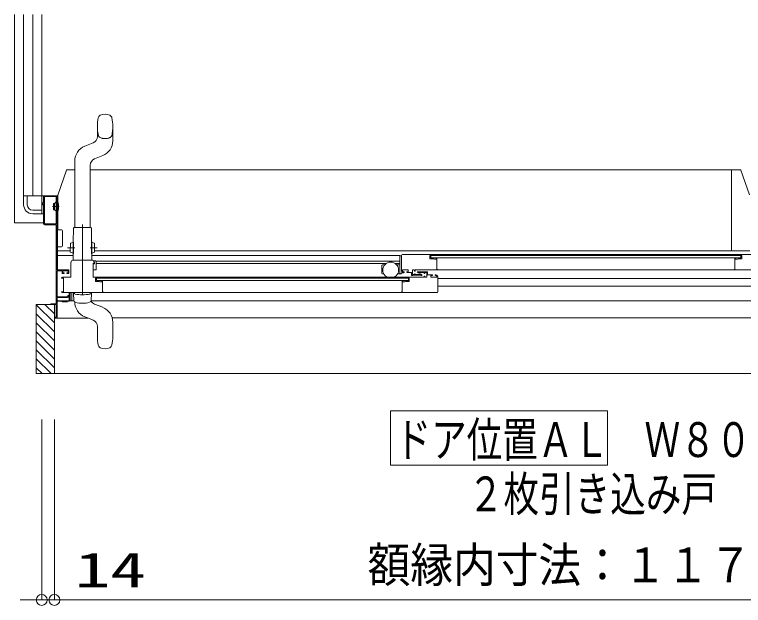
# Model space of a CAD drawing. Units: millimetres on the paper. Extents: x -305 to 305, y -152 to 152.
# Drawn here: x -143.93 to -103.67, y -52.55 to -19.93 of the extents above; entities that cross this region are included whole.
import ezdxf
from ezdxf.enums import TextEntityAlignment as Align

# ---------------------------------------------------------------- set-up
doc = ezdxf.new("R2010")
doc.units = ezdxf.units.MM
for name, pattern in [('DASHED2', [3, 2, -1]), ('LONG_CHAIN', [21, 18, -1, 1, -1]), ('LONG_DOUBLE_CHAIN', [21.8, 18, -1, 0.6, -0.6, 0.6, -1])]:
    doc.linetypes.add(name, pattern=pattern)
doc.layers.add('0-0_0', color=7, linetype='Continuous', lineweight=9)
doc.layers.add('0-1_VIEW0001', color=7, linetype='Continuous', lineweight=9)
doc.styles.add('ＭＳ ゴシック', font='')
doc.styles.get('ＭＳ ゴシック').set_extended_font_data('MS Gothic')

# ---------------------------------------------------------------- blocks, each defined once
blk = doc.blocks.new('_ORIGIN')
at = {"layer": '0-0_0'}
blk.add_line((0, 0), (-1, 0), dxfattribs=at)
blk.add_circle((0, 0), 0.5, dxfattribs=at)

msp = doc.modelspace()

# ---------------------------------------------------------------- linework, layer by layer
at = {"layer": '0-0_0'}
for p, q in [((-142.434, -42.287), (-142.434, -52.246)), ((-141.734, -42.287), (-141.734, -52.246)), ((-143.034, -52.246), (-143.634, -52.246)), ((-142.434, -52.246), (-141.734, -52.246)), ((-141.134, -52.246), (-83.839, -52.246)), ((-141.134, -52.246), (-140.534, -52.246))]:
    msp.add_line(p, q, dxfattribs=at)
msp.add_lwpolyline([(-141.734, -42.287), (-141.734, -52.246), (-136.486, -52.246)], dxfattribs=at)
at = {"layer": '0-1_VIEW0001', "linetype": 'LONG_DOUBLE_CHAIN'}
for p, q in [((-143.934, -19.927), (-143.934, -31.427)), ((-141.464, -30.527), (-141.832, -30.527)), ((-142.334, -31.427), (-143.934, -31.427))]:
    msp.add_line(p, q, dxfattribs=at)
at = {"layer": '0-1_VIEW0001'}
for p, q in [((-143.434, -29.927), (-143.434, -19.927)), ((-143.434, -19.927), (-143.434, -29.927)), ((-142.934, -29.927), (-142.934, -19.927)), ((-142.434, -30.927), (-142.434, -19.927)), ((-103.854, -28.492), (-104.319, -28.492)), ((-104.319, -30.203), (-104.319, -28.492)), ((-103.325, -29.876), (-103.807, -28.525)), ((-143.434, -29.927), (-141.549, -29.927)), ((-143.034, -29.927), (-143.434, -29.927)), ((-143.434, -29.927), (-143.434, -30.427)), ((-143.234, -29.927), (-143.234, -30.427)), ((-142.334, -29.977), (-142.334, -30.327)), ((-142.289, -29.987), (-142.289, -31.467)), ((-141.549, -29.927), (-142.284, -29.927)), ((-141.649, -29.972), (-142.274, -29.972)), ((-141.634, -31.467), (-141.634, -29.987)), ((-141.549, -31.775), (-141.549, -29.892)), ((-142.434, -30.427), (-142.334, -30.427)), ((-142.434, -30.927), (-142.434, -30.527)), ((-142.334, -30.327), (-142.409, -30.327)), ((-142.334, -30.367), (-142.334, -31.477)), ((-141.784, -30.352), (-141.734, -30.352)), ((-141.784, -30.352), (-141.784, -30.702)), ((-141.734, -30.352), (-141.656, -30.292)), ((-141.734, -30.702), (-141.734, -30.352)), ((-141.599, -30.309), (-141.618, -30.309)), ((-141.584, -30.227), (-141.564, -30.227)), ((-141.547, -30.227), (-141.559, -30.227)), ((-104.319, -32.949), (-104.319, -30.205)), ((-142.934, -30.727), (-142.434, -30.727)), ((-142.434, -30.927), (-142.934, -30.927)), ((-142.434, -30.927), (-142.334, -30.927)), ((-142.334, -30.927), (-142.434, -30.927)), ((-141.784, -30.702), (-141.734, -30.702)), ((-141.734, -30.702), (-141.656, -30.761)), ((-141.599, -30.744), (-141.618, -30.744)), ((-141.584, -30.827), (-141.564, -30.827)), ((-142.274, -31.482), (-141.649, -31.482)), ((-141.562, -34.027), (-141.562, -31.755)), ((-141.499, -31.816), (-141.334, -31.816)), ((-141.284, -32.702), (-141.284, -31.865)), ((-141.562, -32.752), (-141.334, -32.752)), ((-104.319, -32.977), (-104.319, -32.949)), ((-122.654, -34.212), (-122.654, -33.228)), ((-122.629, -33.242), (-122.584, -33.242)), ((-122.559, -34.067), (-122.559, -33.227)), ((-102.434, -33.177), (-122.509, -33.177)), ((-120.989, -33.242), (-120.989, -33.402)), ((-120.979, -33.232), (-103.764, -33.232)), ((-120.979, -33.412), (-120.799, -33.412)), ((-120.939, -33.232), (-120.939, -33.357)), ((-103.804, -33.357), (-120.939, -33.357)), ((-120.78, -33.415), (-120.742, -33.431)), ((-120.639, -33.407), (-120.639, -33.402)), ((-120.629, -33.392), (-120.628, -33.392)), ((-120.621, -33.394), (-120.606, -33.403)), ((-120.599, -33.415), (-120.599, -33.982)), ((-104.144, -33.415), (-104.144, -33.982)), ((-104.123, -33.394), (-104.137, -33.402)), ((-104.114, -33.392), (-104.115, -33.392)), ((-104.104, -33.407), (-104.104, -33.402)), ((-103.963, -33.415), (-104.001, -33.431)), ((-103.764, -33.412), (-103.944, -33.412)), ((-103.804, -33.357), (-103.804, -33.232)), ((-103.754, -33.242), (-103.754, -33.402)), ((-139.584, -33.667), (-139.584, -34.412)), ((-139.524, -33.687), (-139.584, -33.687)), ((-139.549, -33.652), (-139.569, -33.652)), ((-139.434, -33.672), (-123.406, -33.672)), ((-123.654, -34.187), (-123.654, -33.797)), ((-123.604, -33.747), (-123.486, -33.747)), ((-122.902, -33.672), (-122.659, -33.672)), ((-122.822, -33.747), (-122.654, -33.747)), ((-120.736, -33.432), (-120.664, -33.432)), ((-120.599, -33.427), (-120.599, -33.452)), ((-104.007, -33.432), (-104.079, -33.432)), ((-141.309, -34.077), (-141.309, -34.227)), ((-139.459, -34.024), (-139.584, -34.024)), ((-122.564, -34.212), (-122.564, -34.202)), ((-122.434, -34.177), (-122.539, -34.177)), ((-122.509, -34.052), (-122.509, -34.077)), ((-122.209, -34.027), (-122.484, -34.027)), ((-122.459, -34.127), (-122.429, -34.127)), ((-122.429, -34.167), (-122.459, -34.167)), ((-122.419, -34.137), (-122.419, -34.157)), ((-122.269, -34.157), (-122.269, -34.137)), ((-122.259, -34.127), (-122.199, -34.127)), ((-122.014, -34.167), (-122.259, -34.167)), ((-122.184, -34.112), (-122.184, -34.052)), ((-121.999, -34.307), (-121.999, -34.182)), ((-121.954, -34.042), (-121.954, -34.262)), ((-121.859, -34.027), (-121.939, -34.027)), ((-121.849, -34.077), (-121.849, -34.037)), ((-121.819, -34.087), (-121.839, -34.087)), ((-102.225, -34.027), (-121.809, -34.027)), ((-121.809, -34.037), (-121.809, -34.077)), ((-121.677, -34.155), (-121.625, -34.185)), ((-121.617, -34.187), (-121.544, -34.187)), ((-120.589, -33.992), (-120.569, -33.992)), ((-120.559, -34.002), (-120.559, -34.012)), ((-104.184, -34.002), (-104.184, -34.012)), ((-104.154, -33.992), (-104.174, -33.992)), ((-141.294, -34.427), (-140.834, -34.427)), ((-140.864, -34.432), (-140.864, -34.432)), ((-139.569, -34.427), (-121.309, -34.427)), ((-139.464, -34.482), (-139.464, -34.652)), ((-122.129, -34.482), (-139.464, -34.482)), ((-139.414, -34.607), (-139.414, -34.482)), ((-122.179, -34.607), (-139.414, -34.607)), ((-123.541, -34.237), (-123.604, -34.237)), ((-122.629, -34.237), (-122.768, -34.237)), ((-122.629, -34.237), (-122.589, -34.237)), ((-122.179, -34.607), (-122.179, -34.482)), ((-121.954, -34.332), (-121.974, -34.332)), ((-121.939, -34.277), (-121.864, -34.277)), ((-121.483, -34.317), (-121.935, -34.317)), ((-121.849, -34.262), (-121.849, -34.252)), ((-121.809, -34.252), (-121.809, -34.262)), ((-121.794, -34.277), (-121.599, -34.277)), ((-121.449, -34.332), (-121.464, -34.332)), ((-121.434, -34.313), (-121.434, -34.317)), ((-120.934, -34.427), (-120.934, -34.327)), ((-120.934, -34.402), (-120.934, -34.342)), ((-120.699, -34.292), (-120.699, -34.317)), ((-120.699, -34.297), (-120.699, -34.317)), ((-120.659, -34.287), (-120.689, -34.287)), ((-120.689, -34.327), (-120.659, -34.327)), ((-120.559, -35.227), (-120.559, -34.387)), ((-83.504, -34.492), (-120.559, -34.492)), ((-139.454, -34.662), (-139.274, -34.662)), ((-139.255, -34.665), (-139.217, -34.681)), ((-139.211, -34.682), (-139.139, -34.682)), ((-139.114, -34.657), (-139.114, -34.652)), ((-139.104, -34.642), (-139.103, -34.642)), ((-139.096, -34.644), (-139.081, -34.653)), ((-122.519, -34.665), (-122.519, -35.232)), ((-122.498, -34.644), (-122.512, -34.653)), ((-122.489, -34.642), (-122.49, -34.642)), ((-122.479, -34.657), (-122.479, -34.652)), ((-122.382, -34.682), (-122.454, -34.682)), ((-122.338, -34.665), (-122.376, -34.681)), ((-120.559, -34.664), (-120.559, -34.684)), ((-120.559, -34.922), (-83.604, -34.922)), ((-141.294, -35.277), (-120.609, -35.277)), ((-140.912, -35.277), (-140.912, -35.757)), ((-140.864, -35.712), (-140.864, -35.277)), ((-140.684, -35.352), (-140.684, -35.277)), ((-140.666, -35.699), (-140.684, -35.352)), ((-139.684, -35.352), (-139.702, -35.699)), ((-139.684, -35.277), (-139.684, -35.352)), ((-122.559, -35.252), (-122.559, -35.277)), ((-122.529, -35.242), (-122.549, -35.242)), ((-141.009, -35.502), (-141.584, -35.502)), ((-141.562, -35.732), (-141.562, -35.697)), ((-140.658, -35.737), (-141.559, -35.737)), ((-141.312, -35.757), (-141.537, -35.757)), ((-141.312, -35.777), (-141.312, -35.757)), ((-141.014, -35.777), (-141.312, -35.777)), ((-140.912, -35.757), (-141.009, -35.776)), ((-140.662, -35.724), (-140.764, -35.724)), ((-139.794, -35.812), (-139.793, -35.813)), ((-83.434, -35.737), (-139.714, -35.737)), ((-142.734, -35.927), (-141.634, -35.927)), ((-142.734, -39.747), (-142.734, -35.927)), ((-141.734, -36.947), (-142.734, -35.947)), ((-141.734, -36.447), (-142.254, -35.927)), ((-141.919, -35.927), (-141.649, -35.927)), ((-141.734, -39.747), (-141.734, -35.927)), ((-141.634, -35.927), (-141.634, -36.627)), ((-139.062, -36.089), (-139.522, -35.907)), ((-141.734, -37.447), (-142.734, -36.447)), ((-141.634, -36.627), (-141.734, -36.627)), ((-141.734, -37.947), (-142.734, -36.947)), ((-141.734, -36.642), (-141.734, -36.662)), ((-141.734, -36.679), (-139.881, -36.679)), ((-139.596, -36.792), (-139.799, -36.712)), ((-83.434, -36.677), (-138.539, -36.677)), ((-138.509, -37.702), (-138.509, -36.903)), ((-139.359, -37.141), (-139.359, -37.702)), ((-141.734, -38.447), (-142.734, -37.447)), ((-141.734, -38.942), (-142.734, -37.942)), ((-141.734, -39.437), (-142.734, -38.437)), ((-141.919, -39.747), (-142.734, -38.932)), ((-142.414, -39.747), (-142.734, -39.427)), ((-82.259, -39.747), (-142.734, -39.747)), ((-123.172, -44.81), (-123.172, -41.81)), ((-123.172, -41.81), (-111.172, -41.81)), ((-111.172, -44.81), (-111.172, -41.81)), ((-123.172, -44.81), (-111.172, -44.81))]:
    msp.add_line(p, q, dxfattribs=at)
at = {"layer": '0-1_VIEW0001', "color": 5}
for p, q in [((-139.358, -26.102), (-139.358, -26.663)), ((-138.508, -26.102), (-138.508, -26.901)), ((-140.055, -27.194), (-139.595, -27.012)), ((-139.521, -27.897), (-139.061, -27.715)), ((-140.608, -31.677), (-140.608, -28.008)), ((-141.549, -29.892), (-141.061, -28.525)), ((-141.014, -28.492), (-140.608, -28.492)), ((-139.758, -31.677), (-139.758, -28.246)), ((-139.758, -28.502), (-104.319, -28.502)), ((-140.683, -31.727), (-140.69, -32.484)), ((-139.733, -31.677), (-140.633, -31.677)), ((-139.677, -32.477), (-139.683, -31.727)), ((-140.851, -32.55), (-140.855, -33.05)), ((-140.695, -32.502), (-140.851, -32.55)), ((-140.701, -33.119), (-140.695, -32.484)), ((-140.68, -32.484), (-140.695, -32.484)), ((-140.685, -33.119), (-140.68, -32.484)), ((-139.682, -33.127), (-139.687, -32.477)), ((-139.672, -32.477), (-139.687, -32.477)), ((-139.666, -33.127), (-139.672, -32.477)), ((-139.672, -32.502), (-139.516, -32.55)), ((-139.516, -32.55), (-139.512, -33.05)), ((-141.562, -32.977), (-140.854, -32.977)), ((-139.513, -32.977), (-103.319, -32.977)), ((-140.697, -33.228), (-141.562, -33.228)), ((-140.7, -33.102), (-140.855, -33.05)), ((-140.701, -33.119), (-140.685, -33.119)), ((-140.696, -33.119), (-140.699, -33.477)), ((-139.666, -33.127), (-139.682, -33.127)), ((-139.668, -33.477), (-139.671, -33.127)), ((-122.659, -33.228), (-139.67, -33.228)), ((-139.666, -33.102), (-139.512, -33.05)), ((-140.834, -34.427), (-140.834, -33.627)), ((-140.682, -33.477), (-140.684, -33.477)), ((-140.684, -33.477), (-139.683, -33.477)), ((-139.459, -33.524), (-139.561, -33.524)), ((-139.534, -33.627), (-139.534, -33.637)), ((-139.524, -33.687), (-139.524, -33.627)), ((-122.659, -33.532), (-139.439, -33.532)), ((-139.434, -33.547), (-139.434, -34.002)), ((-139.798, -36.712), (-140.056, -36.61))]:
    msp.add_line(p, q, dxfattribs=at)
at = {"layer": '0-1_VIEW0001', "color": 2}
for p, q in [((-142.005, -30.564), (-142.005, -30.564)), ((-141.791, -30.204), (-141.79, -30.204)), ((-141.973, -30.695), (-141.972, -30.695)), ((-141.836, -30.646), (-141.835, -30.646))]:
    msp.add_line(p, q, dxfattribs=at)
at = {"layer": '0-1_VIEW0001', "color": 5, "linetype": 'LONG_CHAIN'}
for p, q in [((-140.183, -35.408), (-140.183, -31.516)), ((-140.183, -35.408), (-140.183, -31.516)), ((-140.183, -35.408), (-140.183, -31.689)), ((-140.183, -35.408), (-140.183, -31.689)), ((-140.614, -32.803), (-141.003, -32.799)), ((-139.753, -32.803), (-139.364, -32.799))]:
    msp.add_line(p, q, dxfattribs=at)
at = {"layer": '0-1_VIEW0001'}
for points in [[(-104.094, -28.492), (-104.095, -28.492), (-104.097, -28.492), (-104.098, -28.493)], [(-142.284, -29.927), (-142.319, -29.942), (-142.334, -29.977)], [(-141.309, -34.227), (-141.189, -34.227), (-141.189, -34.177), (-141.264, -34.177), (-141.264, -34.077), (-140.979, -34.077), (-140.979, -34.177), (-141.039, -34.177), (-141.039, -34.227), (-140.934, -34.227), (-140.934, -34.027), (-141.584, -34.027), (-141.584, -29.927)], [(-142.409, -30.327), (-142.409, -30.367), (-142.334, -30.367)], [(-142.334, -31.477), (-142.319, -31.512), (-142.284, -31.527)], [(-142.284, -31.527), (-141.639, -31.527), (-141.639, -35.887), (-141.934, -35.887), (-141.934, -35.927)], [(-141.499, -31.816), (-141.501, -31.815), (-141.509, -31.815), (-141.52, -31.813), (-141.532, -31.807), (-141.541, -31.798), (-141.548, -31.787), (-141.549, -31.779), (-141.549, -31.775)], [(-122.559, -33.227), (-122.544, -33.192), (-122.509, -33.177)], [(-120.979, -33.232), (-120.986, -33.235), (-120.989, -33.242)], [(-120.989, -33.402), (-120.986, -33.409), (-120.979, -33.412)], [(-120.799, -33.412), (-120.789, -33.413), (-120.78, -33.415)], [(-120.664, -33.432), (-120.646, -33.425), (-120.639, -33.407)], [(-120.639, -33.402), (-120.636, -33.395), (-120.629, -33.392)], [(-120.628, -33.392), (-120.624, -33.392), (-120.621, -33.394)], [(-120.606, -33.403), (-120.601, -33.408), (-120.599, -33.415)], [(-139.569, -33.652), (-139.58, -33.656), (-139.584, -33.667)], [(-120.742, -33.431), (-120.739, -33.432), (-120.736, -33.432)], [(-141.584, -35.502), (-141.584, -34.077), (-141.309, -34.077)], [(-122.459, -34.167), (-122.53, -34.138), (-122.559, -34.067)], [(-122.484, -34.027), (-122.502, -34.034), (-122.509, -34.052)], [(-122.509, -34.077), (-122.494, -34.112), (-122.459, -34.127)], [(-122.429, -34.127), (-122.422, -34.13), (-122.419, -34.137)], [(-122.419, -34.157), (-122.422, -34.164), (-122.429, -34.167)], [(-122.269, -34.137), (-122.266, -34.13), (-122.259, -34.127)], [(-122.259, -34.167), (-122.266, -34.164), (-122.269, -34.157)], [(-122.184, -34.052), (-122.191, -34.034), (-122.209, -34.027)], [(-122.199, -34.127), (-122.188, -34.123), (-122.184, -34.112)], [(-121.999, -34.182), (-122.003, -34.171), (-122.014, -34.167)], [(-121.939, -34.027), (-121.95, -34.031), (-121.954, -34.042)], [(-121.849, -34.037), (-121.852, -34.03), (-121.859, -34.027)], [(-121.839, -34.087), (-121.846, -34.084), (-121.849, -34.077)], [(-121.809, -34.077), (-121.812, -34.084), (-121.819, -34.087)], [(-121.799, -34.027), (-121.806, -34.03), (-121.809, -34.037)], [(-121.669, -34.127), (-121.684, -34.138), (-121.677, -34.155)], [(-120.934, -34.327), (-120.849, -34.327), (-120.849, -34.287), (-121.119, -34.287), (-121.119, -34.127), (-121.669, -34.127)], [(-121.625, -34.185), (-121.621, -34.186), (-121.617, -34.187)], [(-121.544, -34.187), (-121.537, -34.184), (-121.534, -34.177), (-121.531, -34.17), (-121.524, -34.167)], [(-121.524, -34.167), (-121.309, -34.167), (-121.309, -34.202)], [(-121.269, -34.202), (-121.269, -34.167), (-121.164, -34.167), (-121.164, -34.427), (-121.269, -34.427), (-121.269, -34.367), (-121.309, -34.367), (-121.309, -34.427)], [(-121.309, -34.202), (-121.289, -34.222), (-121.269, -34.202)], [(-120.599, -33.982), (-120.596, -33.989), (-120.589, -33.992)], [(-120.559, -34.012), (-120.563, -34.023), (-120.574, -34.027)], [(-120.569, -33.992), (-120.562, -33.995), (-120.559, -34.002)], [(-141.324, -34.477), (-141.331, -34.474), (-141.334, -34.467), (-141.322, -34.439), (-141.294, -34.427)], [(-141.324, -35.227), (-141.234, -35.227), (-141.234, -34.477), (-141.324, -34.477)], [(-139.584, -34.412), (-139.58, -34.423), (-139.569, -34.427)], [(-122.129, -34.482), (-122.129, -34.662), (-122.319, -34.662)], [(-121.974, -34.332), (-121.992, -34.325), (-121.999, -34.307)], [(-121.954, -34.262), (-121.95, -34.273), (-121.939, -34.277)], [(-121.944, -34.324), (-121.948, -34.33), (-121.954, -34.332)], [(-121.935, -34.317), (-121.941, -34.319), (-121.944, -34.324)], [(-121.864, -34.277), (-121.853, -34.273), (-121.849, -34.262)], [(-121.849, -34.252), (-121.829, -34.232), (-121.809, -34.252)], [(-121.809, -34.262), (-121.805, -34.273), (-121.794, -34.277)], [(-121.599, -34.277), (-121.593, -34.276), (-121.588, -34.272), (-121.583, -34.268), (-121.577, -34.267)], [(-121.577, -34.267), (-121.499, -34.267), (-121.442, -34.3)], [(-121.464, -34.332), (-121.47, -34.33), (-121.474, -34.324), (-121.477, -34.319), (-121.483, -34.317)], [(-121.434, -34.317), (-121.438, -34.328), (-121.449, -34.332)], [(-121.442, -34.3), (-121.436, -34.306), (-121.434, -34.313)], [(-120.609, -34.377), (-120.609, -34.427), (-120.934, -34.427)], [(-120.689, -34.287), (-120.696, -34.29), (-120.699, -34.297)], [(-120.699, -34.317), (-120.696, -34.324), (-120.689, -34.327)], [(-120.559, -34.387), (-120.588, -34.316), (-120.659, -34.287)], [(-120.659, -34.327), (-120.624, -34.342), (-120.609, -34.377)], [(-139.464, -34.652), (-139.461, -34.659), (-139.454, -34.662)], [(-139.274, -34.662), (-139.264, -34.663), (-139.255, -34.665)], [(-139.217, -34.681), (-139.214, -34.682), (-139.211, -34.682)], [(-139.139, -34.682), (-139.121, -34.675), (-139.114, -34.657)], [(-139.114, -34.652), (-139.111, -34.645), (-139.104, -34.642)], [(-139.103, -34.642), (-139.099, -34.642), (-139.096, -34.644)], [(-139.081, -34.653), (-139.076, -34.658), (-139.074, -34.665)], [(-139.074, -34.665), (-139.074, -35.242), (-139.034, -35.242), (-139.034, -35.277)], [(-122.512, -34.653), (-122.517, -34.658), (-122.519, -34.665)], [(-122.49, -34.642), (-122.494, -34.642), (-122.498, -34.644)], [(-122.479, -34.652), (-122.482, -34.645), (-122.489, -34.642)], [(-122.454, -34.682), (-122.472, -34.675), (-122.479, -34.657)], [(-122.376, -34.681), (-122.379, -34.682), (-122.382, -34.682)], [(-122.319, -34.662), (-122.329, -34.663), (-122.338, -34.665)], [(-141.294, -35.277), (-141.322, -35.265), (-141.334, -35.237), (-141.331, -35.23), (-141.324, -35.227)], [(-140.934, -35.477), (-140.934, -35.427), (-140.984, -35.427), (-140.984, -35.477)], [(-140.764, -35.277), (-140.764, -35.727), (-140.849, -35.727)], [(-122.549, -35.242), (-122.556, -35.245), (-122.559, -35.252)], [(-122.519, -35.232), (-122.522, -35.239), (-122.529, -35.242)], [(-120.609, -35.277), (-120.574, -35.262), (-120.559, -35.227)], [(-141.584, -36.679), (-141.584, -35.552), (-141.009, -35.552)], [(-141.009, -35.552), (-140.956, -35.53), (-140.934, -35.477)], [(-140.984, -35.477), (-140.991, -35.495), (-141.009, -35.502)]]:
    msp.add_lwpolyline(points, dxfattribs=at)
at = {"layer": '0-1_VIEW0001', "color": 5}
for points in [[(-140.834, -33.627), (-140.79, -33.521), (-140.684, -33.477)], [(-139.534, -33.637), (-139.538, -33.648), (-139.549, -33.652)]]:
    msp.add_lwpolyline(points, dxfattribs=at)
at = {"layer": '0-1_VIEW0001'}
msp.add_circle((-123.154, -34.032), 0.438, dxfattribs=at)
at = {"layer": '0-1_VIEW0001', "color": 5}
for centre, radius, start, end in [((-136.951, -26.102), 2.408, 168.6588, 180), ((-139.115, -25.668), 0.2, 115.34, 168.6588), ((-138.933, -26.052), 0.625, 64.66, 115.34), ((-138.751, -25.668), 0.2, 11.3412, 64.66), ((-140.916, -26.102), 2.408, 0, 11.3412), ((-139.733, -26.663), 0.375, 291.6036, 0), ((-139.383, -26.901), 0.875, 291.6036, 0), ((-139.733, -28.008), 0.875, 111.6036, 180), ((-139.383, -28.246), 0.375, 111.6036, 180), ((-141.014, -28.542), 0.05, 90, 160.3462), ((-140.633, -31.727), 0.05, 90, 180), ((-139.733, -31.727), 0.05, 0, 90), ((-139.684, -33.627), 0.15, 0, 90.452), ((-139.684, -33.627), 0.16, 0, 39.8384), ((-139.459, -33.549), 0.025, 0, 90), ((-139.459, -33.549), 0.025, 0, 90), ((-140.579, -35.311), 0.0485, 177.5028, 257.3444), ((-140.183, -33.073), 2.321, 259.9146, 280.0854), ((-139.788, -35.311), 0.0485, 282.6556, 2.4972), ((-139.733, -35.796), 0.875, 180, 248.3964)]:
    msp.add_arc(centre, radius, start, end, dxfattribs=at)
at = {"layer": '0-1_VIEW0001', "color": 5, "linetype": 'DASHED2'}
for centre, radius, start, end in [((-136.951, -26.102), 2.408, 180, 191.3412), ((-140.916, -26.102), 2.408, 348.6588, 0), ((-139.115, -26.536), 0.2, 191.3412, 244.66), ((-138.933, -26.152), 0.625, 244.66, 295.34), ((-138.751, -26.536), 0.2, 295.34, 348.6588)]:
    msp.add_arc(centre, radius, start, end, dxfattribs=at)
at = {"layer": '0-1_VIEW0001'}
for centre, radius, start, end in [((-103.854, -28.542), 0.05, 19.6538, 90), ((-142.274, -29.987), 0.015, 90, 180), ((-141.649, -29.987), 0.015, 0, 90), ((-142.934, -30.427), 0.5, 180, 270), ((-142.934, -30.427), 0.3, 180, 270), ((-141.647, -30.304), 0.015, 19.4712, 127.1608), ((-141.618, -30.294), 0.015, 199.4712, 270), ((-141.599, -30.294), 0.015, 270, 0), ((-141.564, -30.252), 0.025, 12.424, 90), ((-142.812, -30.527), 1.303, 347.576, 12.424), ((-141.647, -30.749), 0.015, 232.8391, 340.5288), ((-141.618, -30.759), 0.015, 90, 160.5288), ((-141.599, -30.759), 0.015, 0, 90), ((-141.564, -30.802), 0.025, 270, 347.576), ((-142.274, -31.467), 0.015, 180, 270), ((-141.649, -31.467), 0.015, 270, 0), ((-141.334, -31.866), 0.05, 0, 90), ((-141.334, -32.702), 0.05, 270, 0), ((-122.629, -33.267), 0.025, 90, 180), ((-122.584, -33.227), 0.015, 270, 0), ((-104.129, -33.415), 0.015, 120.9638, 180), ((-104.115, -33.407), 0.015, 90, 120.9638), ((-104.114, -33.402), 0.01, 0, 90), ((-104.079, -33.407), 0.025, 180, 270), ((-103.944, -33.462), 0.05, 90, 111.8014), ((-103.764, -33.242), 0.01, 0, 90), ((-103.764, -33.402), 0.01, 270, 0), ((-123.604, -33.797), 0.05, 90, 180), ((-104.007, -33.417), 0.015, 270, 291.8014), ((-139.459, -33.999), 0.025, 270, 0), ((-139.459, -33.999), 0.025, 270, 0), ((-123.604, -34.187), 0.05, 180, 270), ((-122.629, -34.212), 0.025, 180, 270), ((-122.589, -34.212), 0.025, 270, 0), ((-122.539, -34.202), 0.025, 90, 180), ((-104.174, -34.002), 0.01, 90, 180), ((-104.169, -34.012), 0.015, 180, 270), ((-104.154, -33.982), 0.01, 270, 0), ((-141.537, -35.732), 0.025, 180, 270), ((-141.014, -35.752), 0.025, 270, 281.3099), ((-140.849, -35.712), 0.015, 180, 270), ((-140.541, -35.693), 0.125, 183.0011, 254.0538), ((-140.184, -34.446), 1.421, 254.017, 285.9811), ((-139.827, -35.693), 0.125, 285.9428, 356.999), ((-139.384, -35.558), 0.375, 209.104, 248.3964), ((-139.384, -36.903), 0.875, 0, 68.3964), ((-139.734, -37.141), 0.375, 0, 68.3964), ((-136.952, -37.702), 2.408, 180, 191.3412), ((-140.917, -37.702), 2.408, 348.6588, 0), ((-139.116, -38.136), 0.2, 191.3412, 244.66), ((-138.752, -38.136), 0.2, 295.34, 348.6588), ((-138.934, -37.752), 0.625, 244.66, 295.34)]:
    msp.add_arc(centre, radius, start, end, dxfattribs=at)
at = {"layer": '0-1_VIEW0001', "color": 2}
msp.add_arc((-140.183, -33.073), 2.321, 259.9146, 280.0854, dxfattribs=at)

# ---------------------------------------------------------------- block references
at = {"layer": '0-0_0', "xscale": 0.6, "yscale": 0.6}
msp.add_blockref('_ORIGIN', (-142.434, -52.246), dxfattribs=at)
at = {"layer": '0-0_0', "xscale": 0.6, "yscale": 0.6, "rotation": 180}
msp.add_blockref('_ORIGIN', (-141.734, -52.246), dxfattribs=at)
msp.add_blockref('_ORIGIN', (-141.734, -52.246), dxfattribs=at)

# ---------------------------------------------------------------- texts
at = {"layer": '0-0_0', "style": 'ＭＳ ゴシック'}
for s, width, p in [('額縁内寸法：１１７０', 0.9, (-124.429, -51.844)), ('14', 1.5, (-140.605, -52.116))]:
    msp.add_text(s, height=1.921, dxfattribs=dict(at, width=width)).set_placement(p, align=Align.BOTTOM_LEFT)
at = {"layer": '0-1_VIEW0001', "style": 'ＭＳ ゴシック', "width": 0.75}
for s, p in [('ドア位置ＡＬ\u3000Ｗ８００', (-122.887, -44.929)), ('２枚引き込み戸', (-118.887, -47.927))]:
    msp.add_text(s, height=1.921, dxfattribs=at).set_placement(p, align=Align.BOTTOM_LEFT)

doc.saveas('drawing.dxf')
